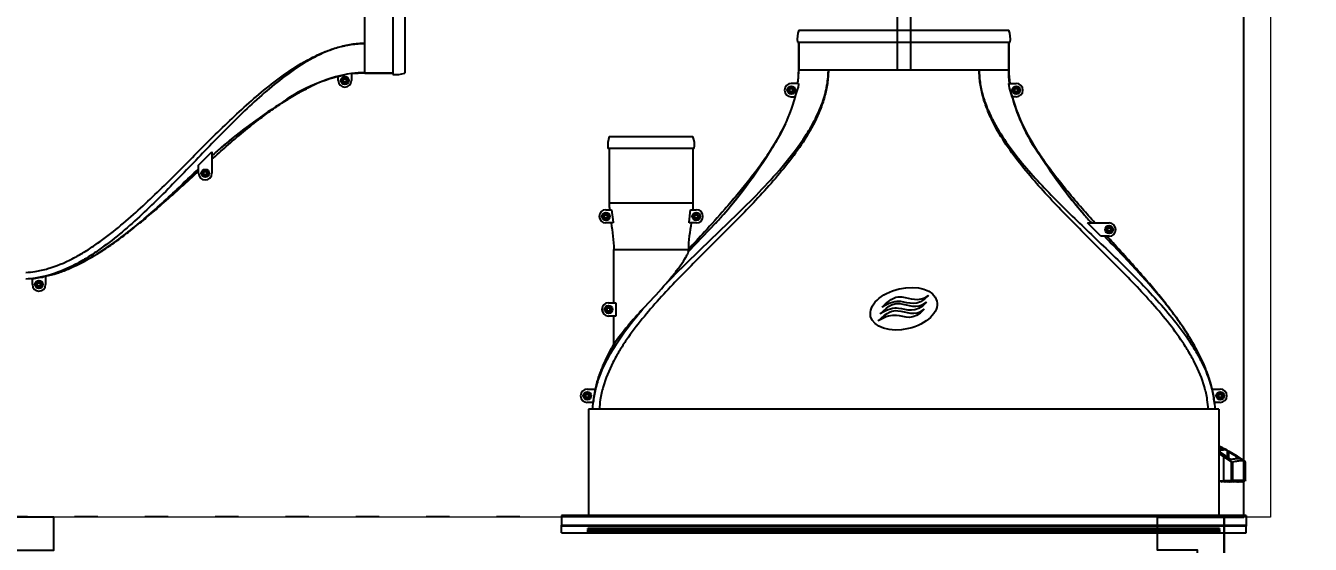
# Model space of a CAD drawing. Header units: centimetres. Extents: x 2648 to 12729, y 1890 to 6224.
# Drawn here: x 5326.4 to 5423, y 3924.2 to 3963.2 of the extents above; entities that cross this region are included whole.
import ezdxf

# ---------------------------------------------------------------- set-up
doc = ezdxf.new("R2010")
doc.units = ezdxf.units.CM
doc.linetypes.add('Style de ligne -18', pattern=[0.164042, 0.054681, -0.109361])
doc.linetypes.add('Style de ligne -5', pattern=[0.20828, 0.069425, -0.138855])
for name, color, linetype in [('B aménagement intérieur', 252, 'Continuous'), ('B Faux plafonds', 9, 'Continuous'), ('B Général', 252, 'Continuous'), ('C ANNOTATIONS-prestations', 252, 'Continuous'), ('D SURFACES-shab', 252, 'Continuous')]:
    doc.layers.add(name, color=color, linetype=linetype)
doc.layers.add('prlm-CHAUFF', color=4, linetype='Continuous', lineweight=25)
doc.styles.add('Eurostile', font='Eurosti.TTF')

# ---------------------------------------------------------------- blocks, each defined once
blk = doc.blocks.new('A 80.PP 80')
at = {"layer": 'B Général', "flags": 128}
blk.add_lwpolyline([(-43, 2.5), (-43, 85.5), (-39, 85.5), (-39, 2.5)], close=True, dxfattribs=at)
at = {"layer": 'B Général', "linetype": 'Style de ligne -18', "ltscale": 25.4, "flags": 128}
blk.add_lwpolyline([(46, 2.5), (45.273, 13.334), (43.104, 23.982), (39.53, 34.263), (34.612, 44), (28.435, 53.027), (21.104, 61.19), (12.745, 68.348), (3.5, 74.38), (-6.472, 79.182), (-17, 82.672), (-27.905, 84.79), (-39, 85.5)], dxfattribs=at)
at = {"layer": 'B Général', "linetype": 'Continuous', "flags": 128}
for points in [[(-45, 2.5), (-43, 2.5), (-43, 0), (-40, 0), (-40, -2.5), (-45, -2.5)], [(48, 2.5), (46, 2.5), (46, 0), (43, 0), (43, -2.5), (48, -2.5), (48, -2.5), (48, -2.5), (48, 1.786), (48, 1.786)]]:
    blk.add_lwpolyline(points, close=True, dxfattribs=at)
at = {"layer": 'C ANNOTATIONS-prestations', "insert": (-37.498, 32.5), "char_height": 5.8825, "attachment_point": 1, "rotation": 90, "line_spacing_factor": 0.894142, "style": 'Eurostile'}
blk.add_mtext('PP 83 x 204', dxfattribs=at)
blk = doc.blocks.new('A 80.Groupe-6-1')
at = {"layer": 'B aménagement intérieur', "linetype": 'Continuous'}
blk.add_line((5417.965, 3926.267), (5417.965, 4016.389), dxfattribs=at)
blk.add_line((5417.965, 3926.267), (5417.965, 4016.389), dxfattribs=at)
at = {"layer": 'B Général', "linetype": 'Continuous'}
for p, q in [((5416.484, 3926.267), (5417.965, 3926.267)), ((5416.484, 3926.267), (5417.965, 3926.267)), ((5416.484, 3921.267), (5416.484, 3926.267))]:
    blk.add_line(p, q, dxfattribs=at)
at = {"layer": 'D SURFACES-shab', "lineweight": 18, "flags": 128}
blk.add_lwpolyline([(5419.965, 4044.515), (5419.965, 3926.267), (5409.965, 3926.267), (5323.484, 3926.267), (5323.484, 4034.515), (5292.097, 4034.515), (5292.097, 4134.389), (5422.965, 4134.389), (5422.965, 4044.515)], close=True, dxfattribs=at)
at = {"layer": 'B aménagement intérieur', "xscale": -1, "rotation": 180}
blk.add_blockref('A 80.PP 80', (5368.484, 3923.767), dxfattribs=at)

msp = doc.modelspace()

# ---------------------------------------------------------------- linework, layer by layer
at = {"layer": 'B Faux plafonds', "linetype": 'Style de ligne -5', "ltscale": 25.4, "flags": 128}
msp.add_lwpolyline([(5422.965, 4016.389), (5422.965, 4134.389), (5290.888, 4134.389), (5290.888, 4034.515), (5323.484, 4034.515), (5323.484, 3926.318), (5417.965, 3926.318), (5417.965, 4016.389)], close=True, dxfattribs=at)
at = {"layer": 'prlm-CHAUFF', "ltscale": 50}
for p, q in [((5391.896, 4000.8), (5391.896, 3959.889)), ((5392.896, 3999.8), (5392.896, 3959.889)), ((5353.968, 3975.566), (5353.968, 3959.566)), ((5354.868, 3975.466), (5354.868, 3959.666)), ((5351.868, 3961.895), (5351.868, 3973.237)), ((5384.496, 3962.889), (5400.296, 3962.889)), ((5351.868, 3959.666), (5351.868, 3961.895)), ((5384.396, 3961.989), (5400.396, 3961.989)), ((5384.496, 3961.989), (5384.496, 3959.889)), ((5384.496, 3959.889), (5384.496, 3961.989)), ((5400.296, 3961.989), (5400.296, 3959.889)), ((5400.296, 3959.889), (5400.296, 3961.989)), ((5349.868, 3959.408), (5350.548, 3959.612)), ((5350.548, 3959.612), (5350.868, 3959.662)), ((5350.868, 3959.662), (5350.868, 3959.108)), ((5353.968, 3959.666), (5351.868, 3959.666)), ((5351.868, 3959.666), (5353.968, 3959.666)), ((5386.725, 3959.889), (5384.496, 3959.889)), ((5398.067, 3959.889), (5386.725, 3959.889)), ((5400.296, 3959.889), (5398.067, 3959.889)), ((5349.868, 3959.108), (5349.868, 3959.408)), ((5350.212, 3959.058), (5350.212, 3959.158)), ((5350.212, 3959.158), (5350.318, 3959.158)), ((5350.318, 3959.058), (5350.212, 3959.058)), ((5350.318, 3959.265), (5350.418, 3959.265)), ((5350.318, 3959.158), (5350.318, 3959.265)), ((5350.318, 3958.952), (5350.318, 3959.058)), ((5350.418, 3958.952), (5350.318, 3958.952)), ((5350.418, 3959.265), (5350.418, 3959.158)), ((5350.418, 3959.158), (5350.525, 3959.158)), ((5350.418, 3959.058), (5350.418, 3958.952)), ((5350.525, 3959.058), (5350.418, 3959.058)), ((5350.525, 3959.158), (5350.525, 3959.058)), ((5383.888, 3958.545), (5383.988, 3958.545)), ((5383.888, 3958.439), (5383.888, 3958.545)), ((5384.492, 3958.889), (5383.938, 3958.889)), ((5383.988, 3958.545), (5383.988, 3958.439)), ((5384.238, 3957.889), (5384.442, 3958.569)), ((5384.492, 3958.889), (5384.442, 3958.569)), ((5400.35, 3958.569), (5400.301, 3958.889)), ((5400.301, 3958.889), (5400.854, 3958.889)), ((5400.554, 3957.889), (5400.35, 3958.569)), ((5400.804, 3958.545), (5400.904, 3958.545)), ((5400.804, 3958.439), (5400.804, 3958.545)), ((5400.904, 3958.545), (5400.904, 3958.439)), ((5346.848, 3958.161), (5346.848, 3958.186)), ((5347.387, 3958.449), (5347.387, 3958.479)), ((5383.782, 3958.339), (5383.782, 3958.439)), ((5383.782, 3958.439), (5383.888, 3958.439)), ((5383.888, 3958.339), (5383.782, 3958.339)), ((5383.888, 3958.233), (5383.888, 3958.339)), ((5383.988, 3958.233), (5383.888, 3958.233)), ((5383.938, 3957.889), (5384.238, 3957.889)), ((5383.988, 3958.439), (5384.095, 3958.439)), ((5384.095, 3958.339), (5383.988, 3958.339)), ((5383.988, 3958.339), (5383.988, 3958.233)), ((5384.095, 3958.439), (5384.095, 3958.339)), ((5400.854, 3957.889), (5400.554, 3957.889)), ((5400.698, 3958.339), (5400.698, 3958.439)), ((5400.698, 3958.439), (5400.804, 3958.439)), ((5400.804, 3958.339), (5400.698, 3958.339)), ((5400.804, 3958.233), (5400.804, 3958.339)), ((5400.904, 3958.233), (5400.804, 3958.233)), ((5400.904, 3958.439), (5401.011, 3958.439)), ((5401.011, 3958.339), (5400.904, 3958.339)), ((5400.904, 3958.339), (5400.904, 3958.233)), ((5401.011, 3958.439), (5401.011, 3958.339)), ((5370.246, 3954.889), (5376.546, 3954.889)), ((5382.991, 3954.868), (5382.991, 3954.868)), ((5401.514, 3955.407), (5401.483, 3955.407)), ((5401.802, 3954.868), (5401.777, 3954.868)), ((5339.368, 3952.74), (5340.368, 3953.741)), ((5340.368, 3953.741), (5340.368, 3952.126)), ((5376.646, 3953.989), (5370.146, 3953.989)), ((5370.246, 3953.989), (5370.246, 3949.889)), ((5370.246, 3953.989), (5370.246, 3949.889)), ((5376.546, 3953.989), (5376.546, 3949.889)), ((5376.546, 3953.989), (5376.546, 3949.889)), ((5339.368, 3952.126), (5339.368, 3952.74)), ((5339.712, 3952.076), (5339.712, 3952.176)), ((5339.712, 3952.176), (5339.818, 3952.176)), ((5339.818, 3952.076), (5339.712, 3952.076)), ((5339.818, 3952.282), (5339.918, 3952.282)), ((5339.818, 3952.176), (5339.818, 3952.282)), ((5339.818, 3951.969), (5339.818, 3952.076)), ((5339.918, 3951.969), (5339.818, 3951.969)), ((5339.918, 3952.282), (5339.918, 3952.176)), ((5339.918, 3952.176), (5340.025, 3952.176)), ((5340.025, 3952.076), (5339.918, 3952.076)), ((5339.918, 3952.076), (5339.918, 3951.969)), ((5340.025, 3952.176), (5340.025, 3952.076)), ((5376.546, 3949.889), (5370.246, 3949.889)), ((5369.84, 3948.939), (5369.946, 3948.939)), ((5369.84, 3948.839), (5369.84, 3948.939)), ((5369.946, 3949.045), (5370.046, 3949.045)), ((5369.946, 3948.939), (5369.946, 3949.045)), ((5369.996, 3949.389), (5370.43, 3949.389)), ((5370.046, 3949.045), (5370.046, 3948.939)), ((5370.046, 3948.939), (5370.153, 3948.939)), ((5370.153, 3948.939), (5370.153, 3948.839)), ((5370.43, 3949.389), (5370.546, 3948.444)), ((5376.246, 3948.444), (5376.363, 3949.389)), ((5376.363, 3949.389), (5376.796, 3949.389)), ((5376.64, 3948.839), (5376.64, 3948.939)), ((5376.64, 3948.939), (5376.746, 3948.939)), ((5376.746, 3949.045), (5376.846, 3949.045)), ((5376.746, 3948.939), (5376.746, 3949.045)), ((5376.846, 3949.045), (5376.846, 3948.939)), ((5376.846, 3948.939), (5376.953, 3948.939)), ((5376.953, 3948.939), (5376.953, 3948.839)), ((5369.946, 3948.839), (5369.84, 3948.839)), ((5369.946, 3948.733), (5369.946, 3948.839)), ((5370.046, 3948.733), (5369.946, 3948.733)), ((5370.546, 3948.389), (5369.996, 3948.389)), ((5370.153, 3948.839), (5370.046, 3948.839)), ((5370.046, 3948.839), (5370.046, 3948.733)), ((5370.546, 3948.444), (5370.546, 3948.389)), ((5376.196, 3946.232), (5378.266, 3948.389)), ((5378.266, 3948.389), (5376.196, 3946.232)), ((5376.246, 3948.389), (5376.246, 3948.444)), ((5376.796, 3948.389), (5376.246, 3948.389)), ((5376.746, 3948.839), (5376.64, 3948.839)), ((5376.746, 3948.733), (5376.746, 3948.839)), ((5376.846, 3948.733), (5376.746, 3948.733)), ((5376.846, 3948.839), (5376.846, 3948.733)), ((5376.953, 3948.839), (5376.846, 3948.839)), ((5407.223, 3947.389), (5406.221, 3948.389)), ((5406.221, 3948.389), (5407.837, 3948.389)), ((5407.681, 3947.839), (5407.681, 3947.939)), ((5407.681, 3947.939), (5407.787, 3947.939)), ((5407.787, 3948.045), (5407.887, 3948.045)), ((5407.787, 3947.939), (5407.787, 3948.045)), ((5407.887, 3948.045), (5407.887, 3947.939)), ((5407.887, 3947.939), (5407.993, 3947.939)), ((5407.993, 3947.939), (5407.993, 3947.839)), ((5407.837, 3947.389), (5407.223, 3947.389)), ((5407.787, 3947.839), (5407.681, 3947.839)), ((5407.787, 3947.733), (5407.787, 3947.839)), ((5407.887, 3947.733), (5407.787, 3947.733)), ((5407.887, 3947.839), (5407.887, 3947.733)), ((5407.993, 3947.839), (5407.887, 3947.839)), ((5370.596, 3946.389), (5376.196, 3946.389)), ((5370.596, 3942.389), (5370.596, 3946.389)), ((5370.596, 3942.389), (5370.596, 3946.389)), ((5376.196, 3946.232), (5376.196, 3946.389)), ((5376.196, 3946.232), (5376.196, 3946.389)), ((5326.785, 3944.204), (5326.868, 3944.209)), ((5326.868, 3943.766), (5326.868, 3944.209)), ((5327.868, 3944.379), (5327.868, 3943.766)), ((5327.212, 3943.716), (5327.212, 3943.816)), ((5327.212, 3943.816), (5327.318, 3943.816)), ((5327.318, 3943.716), (5327.212, 3943.716)), ((5327.318, 3943.923), (5327.418, 3943.923)), ((5327.318, 3943.816), (5327.318, 3943.923)), ((5327.318, 3943.61), (5327.318, 3943.716)), ((5327.418, 3943.61), (5327.318, 3943.61)), ((5327.418, 3943.923), (5327.418, 3943.816)), ((5327.418, 3943.816), (5327.525, 3943.816)), ((5327.525, 3943.716), (5327.418, 3943.716)), ((5327.418, 3943.716), (5327.418, 3943.61)), ((5327.525, 3943.816), (5327.525, 3943.716)), ((5370.196, 3942.389), (5370.746, 3942.389)), ((5370.746, 3942.389), (5370.746, 3941.389)), ((5370.04, 3941.839), (5370.04, 3941.939)), ((5370.04, 3941.939), (5370.146, 3941.939)), ((5370.146, 3941.839), (5370.04, 3941.839)), ((5370.146, 3942.045), (5370.246, 3942.045)), ((5370.146, 3941.939), (5370.146, 3942.045)), ((5370.146, 3941.733), (5370.146, 3941.839)), ((5370.246, 3941.733), (5370.146, 3941.733)), ((5370.746, 3941.389), (5370.196, 3941.389)), ((5370.246, 3942.045), (5370.246, 3941.939)), ((5370.246, 3941.939), (5370.353, 3941.939)), ((5370.246, 3941.839), (5370.246, 3941.733)), ((5370.353, 3941.839), (5370.246, 3941.839)), ((5370.353, 3941.939), (5370.353, 3941.839)), ((5370.596, 3939.267), (5370.596, 3941.389)), ((5370.596, 3939.267), (5370.596, 3941.389)), ((5368.44, 3935.339), (5368.44, 3935.439)), ((5368.44, 3935.439), (5368.546, 3935.439)), ((5368.546, 3935.339), (5368.44, 3935.339)), ((5368.546, 3935.545), (5368.646, 3935.545)), ((5368.546, 3935.439), (5368.546, 3935.545)), ((5368.546, 3935.233), (5368.546, 3935.339)), ((5368.596, 3935.889), (5369.209, 3935.889)), ((5368.646, 3935.545), (5368.646, 3935.439)), ((5368.646, 3935.439), (5368.753, 3935.439)), ((5368.646, 3935.339), (5368.646, 3935.233)), ((5368.753, 3935.339), (5368.646, 3935.339)), ((5368.753, 3935.439), (5368.753, 3935.339)), ((5415.583, 3935.889), (5416.196, 3935.889)), ((5416.04, 3935.339), (5416.04, 3935.439)), ((5416.04, 3935.439), (5416.146, 3935.439)), ((5416.146, 3935.339), (5416.04, 3935.339)), ((5416.146, 3935.545), (5416.246, 3935.545)), ((5416.146, 3935.439), (5416.146, 3935.545)), ((5416.146, 3935.233), (5416.146, 3935.339)), ((5416.246, 3935.545), (5416.246, 3935.439)), ((5416.246, 3935.439), (5416.353, 3935.439)), ((5416.246, 3935.339), (5416.246, 3935.233)), ((5416.353, 3935.339), (5416.246, 3935.339)), ((5416.353, 3935.439), (5416.353, 3935.339)), ((5368.646, 3935.233), (5368.546, 3935.233)), ((5369.039, 3934.889), (5368.596, 3934.889)), ((5416.096, 3934.389), (5368.696, 3934.389)), ((5368.696, 3934.389), (5368.696, 3926.389)), ((5369.034, 3934.805), (5369.039, 3934.889)), ((5416.196, 3934.889), (5415.753, 3934.889)), ((5415.758, 3934.805), (5415.754, 3934.889)), ((5416.096, 3934.389), (5416.096, 3926.389)), ((5416.246, 3935.233), (5416.146, 3935.233)), ((5416.579, 3930.86), (5416.096, 3931.196)), ((5416.46, 3930.805), (5416.096, 3931.05)), ((5416.46, 3928.989), (5416.46, 3930.805)), ((5417.035, 3930.43), (5416.46, 3930.805)), ((5416.595, 3930.849), (5416.579, 3930.86)), ((5416.933, 3930.631), (5416.595, 3930.849)), ((5416.75, 3931.243), (5416.728, 3931.282)), ((5416.75, 3930.749), (5416.75, 3931.244)), ((5416.75, 3931.243), (5416.752, 3931.239)), ((5416.805, 3931.179), (5416.83, 3931.218)), ((5416.805, 3931.179), (5416.805, 3930.714)), ((5417.405, 3930.823), (5416.805, 3931.179)), ((5416.83, 3931.218), (5417.436, 3930.86)), ((5417.436, 3930.86), (5417.405, 3930.823)), ((5417.405, 3930.641), (5417.405, 3930.824)), ((5417.414, 3930.812), (5417.405, 3930.823)), ((5417.453, 3930.849), (5417.414, 3930.812)), ((5417.414, 3930.812), (5417.414, 3930.641)), ((5417.677, 3930.642), (5417.414, 3930.812)), ((5417.436, 3930.86), (5417.453, 3930.849)), ((5417.453, 3930.849), (5417.791, 3930.631)), ((5417.035, 3930.43), (5417.112, 3930.402)), ((5417.035, 3928.991), (5417.035, 3930.43)), ((5417.112, 3930.402), (5417.112, 3929.039)), ((5418.104, 3929.039), (5418.104, 3930.402)), ((5416.096, 3928.989), (5416.46, 3928.989)), ((5416.096, 3928.954), (5416.131, 3928.989)), ((5416.191, 3928.989), (5416.281, 3928.899)), ((5416.281, 3928.899), (5416.371, 3928.989)), ((5416.434, 3928.989), (5416.524, 3928.899)), ((5417.033, 3928.989), (5416.46, 3928.989)), ((5416.524, 3928.899), (5416.614, 3928.989)), ((5416.578, 3928.952), (5416.631, 3928.899)), ((5416.631, 3928.899), (5416.697, 3928.965)), ((5416.673, 3928.989), (5416.763, 3928.899)), ((5416.763, 3928.899), (5416.853, 3928.989)), ((5416.821, 3928.957), (5416.879, 3928.899)), ((5416.879, 3928.899), (5416.952, 3928.972)), ((5416.936, 3928.989), (5417.026, 3928.899)), ((5417.026, 3928.899), (5417.116, 3928.989)), ((5417.033, 3928.989), (5417.035, 3928.991)), ((5418.059, 3928.989), (5417.033, 3928.989)), ((5417.112, 3929.039), (5417.035, 3928.991)), ((5417.095, 3928.968), (5417.165, 3928.899)), ((5417.112, 3929.039), (5418.104, 3929.039)), ((5417.123, 3928.989), (5417.213, 3928.899)), ((5417.165, 3928.899), (5417.189, 3928.923)), ((5417.213, 3928.899), (5417.303, 3928.989)), ((5417.296, 3928.982), (5417.379, 3928.899)), ((5417.379, 3928.899), (5417.469, 3928.989)), ((5417.413, 3928.933), (5417.448, 3928.899)), ((5417.448, 3928.899), (5417.486, 3928.937)), ((5417.452, 3928.972), (5417.525, 3928.899)), ((5417.525, 3928.899), (5417.615, 3928.989)), ((5417.588, 3928.962), (5417.65, 3928.899)), ((5417.65, 3928.899), (5417.74, 3928.989)), ((5417.668, 3928.917), (5417.686, 3928.899)), ((5417.686, 3928.899), (5417.721, 3928.934)), ((5417.703, 3928.952), (5417.756, 3928.899)), ((5417.756, 3928.899), (5417.846, 3928.989)), ((5417.798, 3928.942), (5417.841, 3928.899)), ((5417.841, 3928.899), (5417.931, 3928.989)), ((5417.873, 3928.931), (5417.906, 3928.899)), ((5417.906, 3928.899), (5417.996, 3928.989)), ((5417.927, 3928.921), (5417.949, 3928.899)), ((5417.949, 3928.899), (5418.039, 3928.989)), ((5418.061, 3928.991), (5418.059, 3928.989)), ((5418.104, 3929.039), (5418.061, 3928.991)), ((5366.646, 3926.389), (5366.646, 3925.657)), ((5418.146, 3926.389), (5366.646, 3926.389)), ((5418.146, 3926.389), (5418.146, 3925.657)), ((5366.646, 3925.579), (5366.646, 3925.657)), ((5366.646, 3925.657), (5418.146, 3925.657)), ((5366.646, 3925.089), (5366.646, 3925.579)), ((5418.146, 3925.579), (5366.646, 3925.579)), ((5366.646, 3925.089), (5418.146, 3925.089)), ((5416.146, 3925.394), (5368.646, 3925.394)), ((5368.646, 3925.327), (5368.646, 3925.394)), ((5368.846, 3925.394), (5368.646, 3925.327)), ((5368.646, 3925.327), (5416.146, 3925.327)), ((5416.146, 3925.28), (5368.646, 3925.28)), ((5368.646, 3925.228), (5368.646, 3925.28)), ((5368.802, 3925.28), (5368.646, 3925.228)), ((5368.646, 3925.228), (5416.146, 3925.228)), ((5416.146, 3925.192), (5368.646, 3925.192)), ((5368.646, 3925.155), (5368.646, 3925.192)), ((5368.757, 3925.192), (5368.646, 3925.155)), ((5368.646, 3925.155), (5416.146, 3925.155)), ((5416.146, 3925.131), (5368.646, 3925.131)), ((5368.646, 3925.109), (5368.646, 3925.131)), ((5368.713, 3925.131), (5368.646, 3925.109)), ((5368.646, 3925.109), (5416.146, 3925.109)), ((5416.146, 3925.097), (5368.646, 3925.097)), ((5368.646, 3925.09), (5368.646, 3925.097)), ((5368.668, 3925.097), (5368.646, 3925.09)), ((5368.646, 3925.09), (5416.146, 3925.09)), ((5416.146, 3925.327), (5415.946, 3925.394)), ((5416.146, 3925.228), (5415.991, 3925.28)), ((5416.146, 3925.155), (5416.035, 3925.192)), ((5416.146, 3925.109), (5416.08, 3925.131)), ((5416.146, 3925.09), (5416.124, 3925.097)), ((5416.146, 3925.394), (5416.146, 3925.327)), ((5416.146, 3925.28), (5416.146, 3925.228)), ((5416.146, 3925.192), (5416.146, 3925.155)), ((5416.146, 3925.131), (5416.146, 3925.109)), ((5416.146, 3925.097), (5416.146, 3925.09)), ((5418.146, 3925.657), (5418.146, 3925.579)), ((5418.146, 3925.089), (5418.146, 3925.579))]:
    msp.add_line(p, q, dxfattribs=at)
for centre, radius in [((5350.368, 3959.108), 0.3), ((5350.368, 3959.108), 0.25), ((5383.938, 3958.389), 0.3), ((5383.938, 3958.389), 0.25), ((5400.854, 3958.389), 0.3), ((5400.854, 3958.389), 0.25), ((5339.868, 3952.126), 0.3), ((5339.868, 3952.126), 0.25), ((5369.996, 3948.889), 0.3), ((5369.996, 3948.889), 0.25), ((5376.796, 3948.889), 0.3), ((5376.796, 3948.889), 0.25), ((5407.837, 3947.889), 0.3), ((5407.837, 3947.889), 0.25), ((5327.368, 3943.766), 0.3), ((5327.368, 3943.766), 0.25), ((5370.196, 3941.889), 0.3), ((5370.196, 3941.889), 0.25), ((5368.596, 3935.389), 0.3), ((5368.596, 3935.389), 0.25), ((5416.196, 3935.389), 0.3), ((5416.196, 3935.389), 0.25)]:
    msp.add_circle(centre, radius, dxfattribs=at)
for centre, radius, start, end in [((5386.382, 3962.224), 2, 160.5755, 186.74412), ((5386.382, 3962.224), 2, 160.57549, 186.74413), ((5398.41, 3962.224), 2, 353.25588, 19.4245), ((5398.41, 3962.224), 2, 353.25587, 19.42451), ((5353.349, 3946.462), 13.428, 102.99541, 126.08235), ((5351.876, 3951.898), 7.768, 90.05773, 97.45436), ((5351.878, 3951.844), 7.822, 90.07356, 97.42371), ((5351.858, 3952.455), 7.248, 89.9215, 97.83817), ((5354.203, 3961.553), 2, 263.25588, 289.4245), ((5354.203, 3961.553), 2, 263.25587, 289.42451), ((5376.728, 3959.897), 7.768, 352.54564, 359.94227), ((5376.674, 3959.899), 7.822, 352.57629, 359.92645), ((5377.328, 3959.874), 7.169, 353.90527, 0.11567), ((5407.508, 3959.879), 7.248, 179.9215, 187.83817), ((5408.065, 3959.897), 7.768, 180.05773, 187.45436), ((5408.119, 3959.899), 7.822, 180.07356, 187.42371), ((5352.693, 3948.411), 11.354, 104.41062, 117.86258), ((5350.368, 3959.108), 0.5, 180, 0), ((5383.938, 3958.389), 0.5, 90, 270), ((5377.328, 3959.874), 7.169, 352.09231, 353.54484), ((5400.854, 3958.389), 0.5, 270, 90), ((5366.431, 3924.432), 39.001, 120.13992, 130.61135), ((5356.536, 3940.648), 20.014, 117.2018, 118.95181), ((5372.881, 3960.859), 11.739, 332.3321, 345.44097), ((5373.241, 3960.714), 11.354, 332.13741, 345.69294), ((5413.501, 3961.37), 13.428, 192.99541, 216.08235), ((5411.552, 3960.714), 11.354, 194.41062, 207.86258), ((5366.431, 3924.432), 39.002, 122.5506, 130.61129), ((5372.132, 3954.224), 2, 160.5755, 186.74412), ((5372.132, 3954.224), 2, 160.5755, 186.74412), ((5374.66, 3954.224), 2, 353.25588, 19.4245), ((5374.66, 3954.224), 2, 353.25588, 19.4245), ((5349.262, 3974.452), 39.002, 319.38871, 329.85996), ((5349.262, 3974.451), 39.001, 319.38866, 329.86009), ((5365.478, 3964.556), 20.014, 331.04826, 332.79827), ((5365.478, 3964.556), 20.014, 331.04819, 332.79819), ((5419.314, 3964.556), 20.014, 207.2018, 208.95181), ((5435.53, 3974.451), 39.001, 210.13992, 220.61135), ((5348.47, 3945.055), 11.657, 129.57553, 134.02992), ((5348.695, 3944.804), 11.994, 129.6381, 133.96738), ((5435.531, 3974.452), 39.002, 212.5506, 220.61129), ((5339.868, 3952.126), 0.5, 180, 0), ((5369.996, 3948.889), 0.5, 90, 270), ((5376.796, 3948.889), 0.5, 270, 90), ((5369.885, 3956.491), 11.657, 315.97007, 320.42447), ((5369.634, 3956.715), 11.994, 316.03261, 320.36189), ((5414.908, 3956.491), 11.657, 219.57553, 224.02992), ((5415.159, 3956.715), 11.994, 219.6381, 223.96738), ((5407.837, 3947.889), 0.5, 270, 90), ((5327.368, 3943.766), 0.5, 180, 0), ((5347.653, 3966.436), 35.103, 315.71113, 319.52651), ((5370.196, 3941.889), 0.5, 90, 270), ((5389.913, 3925.615), 23.654, 136.40993, 144.75012), ((5380.983, 3933.029), 12.115, 163.72632, 166.38523), ((5368.596, 3935.389), 0.5, 90, 270), ((5416.196, 3935.389), 0.5, 270, 90), ((5410.037, 3919.157), 13.847, 61.91822, 64.05151), ((5410.159, 3919.506), 13.432, 62.11504, 63.76315), ((5410.683, 3920.352), 12.5, 61.31767, 61.5903), ((5417.15, 3931.843), 0.703, 233.033, 242.93247), ((5417.119, 3931.498), 0.448, 214.67133, 225.49816), ((5418.28, 3931.308), 0.836, 234.1326, 239.24253), ((5410.683, 3920.352), 12.5, 53.74938, 55.06371)]:
    msp.add_arc(centre, radius, start, end, dxfattribs=at)
msp.add_ellipse((5392.396, 3941.937), major_axis=(2.491, 0.574), ratio=0.600775, dxfattribs=at)
for points, knots in [([(5351.868, 3961.895), (5351.697, 3961.894), (5351.525, 3961.888), (5351.183, 3961.861), (5351.012, 3961.841), (5350.503, 3961.761), (5350.169, 3961.683), (5349.511, 3961.487), (5349.19, 3961.369), (5348.561, 3961.101), (5348.251, 3960.95), (5347.353, 3960.468), (5346.79, 3960.106), (5345.706, 3959.333), (5345.186, 3958.921), (5343.665, 3957.639), (5342.706, 3956.722), (5340.824, 3954.843), (5339.904, 3953.88), (5338.06, 3951.959), (5337.136, 3950.999), (5335.237, 3949.134), (5334.266, 3948.229), (5332.724, 3946.976), (5332.196, 3946.576), (5331.37, 3946.015), (5331.09, 3945.836), (5330.515, 3945.493), (5330.219, 3945.329), (5329.319, 3944.877), (5328.703, 3944.627), (5327.743, 3944.361), (5327.416, 3944.29), (5326.848, 3944.207), (5326.609, 3944.184), (5326.369, 3944.173)], [0, 0, 0, 0, 0.015625, 0.015625, 0.03125, 0.03125, 0.0625, 0.0625, 0.09375, 0.09375, 0.125, 0.125, 0.1875, 0.1875, 0.25, 0.25, 0.375, 0.375, 0.5, 0.5, 0.625, 0.625, 0.75, 0.75, 0.8125, 0.8125, 0.84375, 0.84375, 0.875, 0.875, 0.9375, 0.9375, 0.96875, 0.96875, 0.9908046, 0.9908046, 0.9908046, 0.9908046]), ([(5326.369, 3944.674), (5326.605, 3944.685), (5326.841, 3944.709), (5327.403, 3944.794), (5327.725, 3944.867), (5328.674, 3945.14), (5329.282, 3945.395), (5330.171, 3945.85), (5330.462, 3946.014), (5331.029, 3946.356), (5331.305, 3946.536), (5332.12, 3947.093), (5332.643, 3947.489), (5334.173, 3948.728), (5335.142, 3949.618), (5337.041, 3951.445), (5337.97, 3952.382), (5339.829, 3954.25), (5340.76, 3955.184), (5342.665, 3956.996), (5343.639, 3957.876), (5345.18, 3959.099), (5345.707, 3959.49), (5346.802, 3960.223), (5347.37, 3960.565), (5348.272, 3961.017), (5348.582, 3961.157), (5349.211, 3961.407), (5349.532, 3961.517), (5350.186, 3961.7), (5350.518, 3961.772), (5351.023, 3961.845), (5351.192, 3961.864), (5351.53, 3961.889), (5351.7, 3961.894), (5351.868, 3961.895)], [0.0092808, 0.0092808, 0.0092808, 0.0092808, 0.03125, 0.03125, 0.0625, 0.0625, 0.125, 0.125, 0.15625, 0.15625, 0.1875, 0.1875, 0.25, 0.25, 0.375, 0.375, 0.5, 0.5, 0.625, 0.625, 0.75, 0.75, 0.8125, 0.8125, 0.875, 0.875, 0.90625, 0.90625, 0.9375, 0.9375, 0.96875, 0.96875, 0.984375, 0.984375, 1, 1, 1, 1]), ([(5386.725, 3959.889), (5386.724, 3959.719), (5386.719, 3959.549), (5386.694, 3959.21), (5386.675, 3959.041), (5386.601, 3958.537), (5386.529, 3958.205), (5386.347, 3957.551), (5386.237, 3957.23), (5385.987, 3956.601), (5385.846, 3956.291), (5385.394, 3955.39), (5385.052, 3954.822), (5384.32, 3953.726), (5383.928, 3953.199), (5382.705, 3951.659), (5381.825, 3950.685), (5380.013, 3948.78), (5379.08, 3947.849), (5377.211, 3945.99), (5376.274, 3945.061), (5374.448, 3943.162), (5373.558, 3942.193), (5372.319, 3940.663), (5371.922, 3940.14), (5371.365, 3939.326), (5371.186, 3939.049), (5370.844, 3938.483), (5370.68, 3938.192), (5370.224, 3937.303), (5369.97, 3936.694), (5369.697, 3935.745), (5369.624, 3935.423), (5369.538, 3934.862), (5369.515, 3934.626), (5369.503, 3934.389)], [0, 0, 0, 0, 0.015625, 0.015625, 0.03125, 0.03125, 0.0625, 0.0625, 0.09375, 0.09375, 0.125, 0.125, 0.1875, 0.1875, 0.25, 0.25, 0.375, 0.375, 0.5, 0.5, 0.625, 0.625, 0.75, 0.75, 0.8125, 0.8125, 0.84375, 0.84375, 0.875, 0.875, 0.9375, 0.9375, 0.96875, 0.96875, 0.9907189, 0.9907189, 0.9907189, 0.9907189]), ([(5374.356, 3943.65), (5375.551, 3944.897), (5376.802, 3946.094), (5379.298, 3948.489), (5380.546, 3949.686), (5382.328, 3951.559), (5382.907, 3952.197), (5384.008, 3953.521), (5384.531, 3954.207), (5385.241, 3955.301), (5385.464, 3955.677), (5385.875, 3956.459), (5386.062, 3956.866), (5386.375, 3957.697), (5386.503, 3958.125), (5386.634, 3958.781), (5386.668, 3959.001), (5386.702, 3959.334), (5386.711, 3959.445), (5386.722, 3959.668), (5386.724, 3959.779), (5386.725, 3959.889)], [0, 0, 0, 0, 0.25, 0.25, 0.5, 0.5, 0.625, 0.625, 0.75, 0.75, 0.8125, 0.8125, 0.875, 0.875, 0.9375, 0.9375, 0.96875, 0.96875, 0.984375, 0.984375, 1, 1, 1, 1]), ([(5398.067, 3959.889), (5398.069, 3959.717), (5398.074, 3959.545), (5398.102, 3959.203), (5398.122, 3959.033), (5398.202, 3958.524), (5398.279, 3958.189), (5398.476, 3957.532), (5398.594, 3957.211), (5398.862, 3956.581), (5399.013, 3956.272), (5399.495, 3955.374), (5399.857, 3954.811), (5400.63, 3953.727), (5401.042, 3953.206), (5402.324, 3951.686), (5403.241, 3950.726), (5405.12, 3948.845), (5406.083, 3947.925), (5408.004, 3946.081), (5408.964, 3945.156), (5410.828, 3943.258), (5411.733, 3942.286), (5412.987, 3940.744), (5413.387, 3940.216), (5413.947, 3939.391), (5414.127, 3939.11), (5414.47, 3938.535), (5414.634, 3938.24), (5415.085, 3937.34), (5415.335, 3936.724), (5415.602, 3935.763), (5415.673, 3935.437), (5415.756, 3934.868), (5415.779, 3934.629), (5415.79, 3934.389)], [0, 0, 0, 0, 0.015625, 0.015625, 0.03125, 0.03125, 0.0625, 0.0625, 0.09375, 0.09375, 0.125, 0.125, 0.1875, 0.1875, 0.25, 0.25, 0.375, 0.375, 0.5, 0.5, 0.625, 0.625, 0.75, 0.75, 0.8125, 0.8125, 0.84375, 0.84375, 0.875, 0.875, 0.9375, 0.9375, 0.96875, 0.96875, 0.9908046, 0.9908046, 0.9908046, 0.9908046]), ([(5415.289, 3934.389), (5415.278, 3934.626), (5415.254, 3934.862), (5415.168, 3935.423), (5415.096, 3935.745), (5414.823, 3936.694), (5414.568, 3937.303), (5414.112, 3938.192), (5413.949, 3938.483), (5413.606, 3939.049), (5413.427, 3939.326), (5412.87, 3940.141), (5412.474, 3940.664), (5411.235, 3942.194), (5410.345, 3943.162), (5408.518, 3945.062), (5407.581, 3945.99), (5405.712, 3947.85), (5404.779, 3948.78), (5402.967, 3950.686), (5402.087, 3951.66), (5400.864, 3953.2), (5400.472, 3953.727), (5399.74, 3954.823), (5399.398, 3955.391), (5398.946, 3956.292), (5398.805, 3956.602), (5398.555, 3957.232), (5398.445, 3957.552), (5398.263, 3958.207), (5398.191, 3958.539), (5398.117, 3959.043), (5398.099, 3959.212), (5398.074, 3959.551), (5398.068, 3959.721), (5398.067, 3959.889)], [0.0092808, 0.0092808, 0.0092808, 0.0092808, 0.03125, 0.03125, 0.0625, 0.0625, 0.125, 0.125, 0.15625, 0.15625, 0.1875, 0.1875, 0.25, 0.25, 0.375, 0.375, 0.5, 0.5, 0.625, 0.625, 0.75, 0.75, 0.8125, 0.8125, 0.875, 0.875, 0.90625, 0.90625, 0.9375, 0.9375, 0.96875, 0.96875, 0.984375, 0.984375, 1, 1, 1, 1]), ([(5340.367, 3953.183), (5340.726, 3953.506), (5341.509, 3954.201), (5342.722, 3955.241), (5343.906, 3956.189), (5344.986, 3956.986), (5345.957, 3957.638), (5346.892, 3958.195), (5347.515, 3958.517), (5347.804, 3958.653)], [0.5730592, 0.5730592, 0.5730592, 0.5730592, 0.626259, 0.6884084, 0.7489718, 0.7930827, 0.8358988, 0.8773199, 0.9123747, 0.9123747, 0.9123747, 0.9123747]), ([(5383.494, 3955.848), (5383.336, 3955.511), (5382.965, 3954.8), (5382.319, 3953.743), (5381.567, 3952.656), (5380.741, 3951.573), (5379.858, 3950.493), (5378.746, 3949.202), (5377.534, 3947.85), (5376.589, 3946.821), (5376.194, 3946.385)], [0.1568082, 0.1568082, 0.1568082, 0.1568082, 0.2305418, 0.3149874, 0.4025619, 0.4929385, 0.5856877, 0.6803551, 0.8317746, 0.9509578, 0.9509578, 0.9509578, 0.9509578]), ([(5406.78, 3948.388), (5406.457, 3948.747), (5405.761, 3949.529), (5404.722, 3950.743), (5403.773, 3951.926), (5402.977, 3953.007), (5402.325, 3953.978), (5401.767, 3954.913), (5401.446, 3955.535), (5401.309, 3955.825)], [0.5730592, 0.5730592, 0.5730592, 0.5730592, 0.626259, 0.6884084, 0.7489718, 0.7930827, 0.8358988, 0.8773199, 0.9123747, 0.9123747, 0.9123747, 0.9123747]), ([(5327.868, 3944.376), (5328.156, 3944.442), (5328.442, 3944.522), (5329.007, 3944.707), (5329.288, 3944.812), (5330.112, 3945.156), (5330.64, 3945.422), (5331.667, 3946.005), (5332.166, 3946.323), (5333.141, 3946.997), (5333.619, 3947.353), (5335.018, 3948.454), (5335.91, 3949.234), (5337.658, 3950.833), (5338.514, 3951.653), (5339.368, 3952.475)], [0, 0, 0, 0, 0.0625, 0.0625, 0.125, 0.125, 0.25, 0.25, 0.375, 0.375, 0.5, 0.5, 0.75, 0.75, 1, 1, 1, 1]), ([(5331.914, 3946.166), (5332.078, 3946.269), (5332.571, 3946.588), (5333.385, 3947.16), (5334.355, 3947.9), (5335.325, 3948.69), (5336.406, 3949.613), (5337.59, 3950.664), (5338.61, 3951.591), (5339.204, 3952.13), (5339.368, 3952.279)], [0.1694223, 0.1694223, 0.1694223, 0.1694223, 0.1906001, 0.2339285, 0.2787061, 0.3247019, 0.3716424, 0.4351709, 0.4991397, 0.523565, 0.523565, 0.523565, 0.523565]), ([(5415.586, 3935.889), (5415.52, 3936.177), (5415.44, 3936.462), (5415.256, 3937.028), (5415.15, 3937.309), (5414.807, 3938.133), (5414.541, 3938.661), (5413.957, 3939.688), (5413.639, 3940.186), (5412.966, 3941.162), (5412.61, 3941.639), (5411.508, 3943.038), (5410.729, 3943.93), (5409.13, 3945.679), (5408.31, 3946.535), (5407.488, 3947.389)], [0, 0, 0, 0, 0.0625, 0.0625, 0.125, 0.125, 0.25, 0.25, 0.375, 0.375, 0.5, 0.5, 0.75, 0.75, 1, 1, 1, 1]), ([(5413.797, 3939.935), (5413.694, 3940.098), (5413.374, 3940.591), (5412.802, 3941.406), (5412.063, 3942.375), (5411.273, 3943.346), (5410.35, 3944.427), (5409.299, 3945.611), (5408.372, 3946.631), (5407.832, 3947.224), (5407.683, 3947.388)], [0.1694223, 0.1694223, 0.1694223, 0.1694223, 0.1906001, 0.2339285, 0.2787061, 0.3247019, 0.3716424, 0.4351709, 0.4991397, 0.523565, 0.523565, 0.523565, 0.523565]), ([(5374.356, 3943.65), (5374.587, 3943.914), (5374.812, 3944.179), (5375.226, 3944.69), (5375.417, 3944.939), (5375.759, 3945.417), (5375.906, 3945.639), (5376.072, 3945.923), (5376.116, 3946.007), (5376.179, 3946.145), (5376.196, 3946.2), (5376.196, 3946.232)], [0, 0, 0, 0, 0.25, 0.25, 0.5, 0.5, 0.75, 0.75, 0.875, 0.875, 1, 1, 1, 1]), ([(5390.771, 3942.061), (5391.494, 3942.779), (5391.869, 3942.874), (5392.258, 3942.833), (5392.87, 3942.768), (5393.516, 3942.365), (5394.251, 3942.941)], [0, 0, 0, 0, 0.389075, 0.389075, 0.389075, 1, 1, 1, 1]), ([(5369.003, 3934.389), (5369.015, 3934.666), (5369.044, 3934.942), (5369.147, 3935.581), (5369.233, 3935.94), (5369.555, 3936.997), (5369.855, 3937.674), (5370.57, 3938.987), (5370.975, 3939.605), (5371.84, 3940.795), (5372.301, 3941.367), (5372.781, 3941.924)], [0.0331631, 0.0331631, 0.0331631, 0.0331631, 0.125, 0.125, 0.25, 0.25, 0.5, 0.5, 0.75, 0.75, 1, 1, 1, 1]), ([(5390.46, 3941.016), (5391.183, 3941.735), (5391.558, 3941.83), (5391.947, 3941.789), (5392.559, 3941.724), (5393.205, 3941.321), (5393.94, 3941.897)], [0, 0, 0, 0, 0.389075, 0.389075, 0.389075, 1, 1, 1, 1]), ([(5369.206, 3935.889), (5369.274, 3936.186), (5369.357, 3936.479), (5369.501, 3936.916), (5369.552, 3937.061), (5369.661, 3937.35), (5369.718, 3937.492), (5369.896, 3937.916), (5370.025, 3938.192), (5370.299, 3938.736), (5370.444, 3939.003), (5370.596, 3939.267)], [0, 0, 0, 0, 0.25, 0.25, 0.375, 0.375, 0.5, 0.5, 0.75, 0.75, 1, 1, 1, 1]), ([(5370.596, 3939.267), (5370.435, 3938.988), (5370.282, 3938.704), (5369.995, 3938.129), (5369.861, 3937.837), (5369.616, 3937.241), (5369.504, 3936.938), (5369.385, 3936.559), (5369.364, 3936.489), (5369.344, 3936.419)], [0, 0, 0, 0, 0.25, 0.25, 0.5, 0.5, 0.75, 0.75, 0.8062429, 0.8062429, 0.8062429, 0.8062429]), ([(5416.633, 3931.345), (5416.63, 3931.346), (5416.623, 3931.35), (5416.612, 3931.354), (5416.6, 3931.359), (5416.587, 3931.363), (5416.573, 3931.367), (5416.558, 3931.37), (5416.542, 3931.372), (5416.526, 3931.374), (5416.509, 3931.376), (5416.491, 3931.377), (5416.472, 3931.378), (5416.447, 3931.378), (5416.415, 3931.378), (5416.373, 3931.375), (5416.329, 3931.371), (5416.283, 3931.366), (5416.233, 3931.358), (5416.181, 3931.349), (5416.136, 3931.34), (5416.107, 3931.335), (5416.098, 3931.333)], [0.1059402, 0.1059402, 0.1059402, 0.1059402, 0.1359504, 0.1694868, 0.202886, 0.2361704, 0.2693627, 0.3024859, 0.3355633, 0.3686184, 0.401675, 0.434757, 0.4678887, 0.5010941, 0.5629781, 0.6246926, 0.6863942, 0.7482374, 0.8103737, 0.8729511, 0.9361135, 0.9654522, 0.9654522, 0.9654522, 0.9654522]), ([(5416.75, 3931.244), (5416.748, 3931.246), (5416.744, 3931.251), (5416.736, 3931.258), (5416.727, 3931.265), (5416.718, 3931.271), (5416.708, 3931.277), (5416.697, 3931.283), (5416.685, 3931.288), (5416.672, 3931.292), (5416.659, 3931.296), (5416.645, 3931.3), (5416.63, 3931.303), (5416.614, 3931.305), (5416.597, 3931.307), (5416.58, 3931.309), (5416.562, 3931.31), (5416.543, 3931.311), (5416.518, 3931.311), (5416.485, 3931.311), (5416.442, 3931.308), (5416.397, 3931.304), (5416.349, 3931.298), (5416.298, 3931.291), (5416.244, 3931.281), (5416.186, 3931.27), (5416.138, 3931.26), (5416.108, 3931.254), (5416.099, 3931.251)], [0, 0, 0, 0, 0.0300773, 0.0600539, 0.0899314, 0.1197114, 0.1493956, 0.1789856, 0.2084831, 0.2378898, 0.2672073, 0.2964374, 0.3255817, 0.3546421, 0.3836203, 0.4125181, 0.4413372, 0.4700795, 0.4987468, 0.5532579, 0.6080368, 0.6630958, 0.7184471, 0.7741027, 0.8300742, 0.8863734, 0.9430116, 0.9677174, 0.9677174, 0.9677174, 0.9677174]), ([(5416.101, 3931.295), (5416.103, 3931.296), (5416.116, 3931.299), (5416.14, 3931.304), (5416.171, 3931.31), (5416.202, 3931.316), (5416.231, 3931.322), (5416.26, 3931.327), (5416.288, 3931.331), (5416.314, 3931.335), (5416.341, 3931.339), (5416.366, 3931.342), (5416.391, 3931.344), (5416.414, 3931.346), (5416.437, 3931.348), (5416.46, 3931.349), (5416.481, 3931.35), (5416.508, 3931.35), (5416.539, 3931.349), (5416.573, 3931.347), (5416.603, 3931.343), (5416.631, 3931.337), (5416.656, 3931.329), (5416.679, 3931.32), (5416.698, 3931.309), (5416.715, 3931.297), (5416.723, 3931.287), (5416.728, 3931.282)], [0.053874, 0.053874, 0.053874, 0.053874, 0.0607104, 0.0907643, 0.1206402, 0.1503557, 0.1799287, 0.2093776, 0.238721, 0.2679778, 0.2971672, 0.3263086, 0.3554219, 0.3845269, 0.4136437, 0.4427926, 0.4719939, 0.5012681, 0.5562327, 0.6110034, 0.6657154, 0.7205017, 0.7754929, 0.8308166, 0.8865967, 0.9429527, 1, 1, 1, 1]), ([(5417.045, 3930.591), (5417.043, 3930.591), (5417.04, 3930.59), (5417.035, 3930.59), (5417.029, 3930.59), (5417.023, 3930.591), (5417.016, 3930.593), (5417.009, 3930.594), (5417.001, 3930.597), (5416.988, 3930.601), (5416.972, 3930.608), (5416.951, 3930.619), (5416.939, 3930.627), (5416.933, 3930.631)], [0, 0, 0, 0, 0.061789, 0.122374, 0.182441, 0.242697, 0.303842, 0.366548, 0.43144, 0.49908, 0.668346, 0.832646, 1, 1, 1, 1]), ([(5417.843, 3930.598), (5417.84, 3930.6), (5417.833, 3930.604), (5417.822, 3930.611), (5417.81, 3930.616), (5417.797, 3930.621), (5417.783, 3930.626), (5417.769, 3930.631), (5417.753, 3930.635), (5417.737, 3930.638), (5417.719, 3930.641), (5417.701, 3930.644), (5417.682, 3930.646), (5417.662, 3930.648), (5417.641, 3930.65), (5417.619, 3930.651), (5417.597, 3930.651), (5417.566, 3930.652), (5417.527, 3930.651), (5417.477, 3930.649), (5417.425, 3930.645), (5417.369, 3930.64), (5417.311, 3930.633), (5417.249, 3930.625), (5417.184, 3930.615), (5417.116, 3930.604), (5417.069, 3930.595), (5417.045, 3930.591)], [0.0304712, 0.0304712, 0.0304712, 0.0304712, 0.0599457, 0.0897682, 0.1195016, 0.1491541, 0.1787343, 0.2082505, 0.2377114, 0.2671256, 0.2965018, 0.3258487, 0.355175, 0.3844897, 0.4138015, 0.4431194, 0.4724522, 0.5018089, 0.5568669, 0.611863, 0.6668562, 0.7219052, 0.7770682, 0.8324028, 0.8879658, 0.9438132, 1, 1, 1, 1]), ([(5418.104, 3930.402), (5418.084, 3930.431), (5418.048, 3930.453), (5417.944, 3930.481), (5417.876, 3930.489), (5417.751, 3930.489), (5417.704, 3930.487), (5417.605, 3930.48), (5417.552, 3930.474), (5417.381, 3930.453), (5417.253, 3930.431), (5417.112, 3930.402)], [0, 0, 0, 0, 0.25, 0.25, 0.5, 0.5, 0.625, 0.625, 0.75, 0.75, 1, 1, 1, 1])]:
    msp.add_open_spline(points, degree=3, knots=knots, dxfattribs=at)
for points in [[(5370.246, 3949.889), (5370.246, 3949.722), (5370.253, 3949.556), (5370.266, 3949.389)], [(5370.246, 3949.889), (5370.246, 3949.722), (5370.253, 3949.555), (5370.266, 3949.389)], [(5376.546, 3949.889), (5376.546, 3949.722), (5376.539, 3949.556), (5376.527, 3949.389)], [(5376.546, 3949.889), (5376.546, 3949.722), (5376.539, 3949.555), (5376.527, 3949.389)], [(5370.384, 3948.389), (5370.482, 3947.722), (5370.596, 3947.056), (5370.596, 3946.389)], [(5370.384, 3948.389), (5370.482, 3947.722), (5370.596, 3947.056), (5370.596, 3946.389)], [(5376.409, 3948.389), (5376.311, 3947.722), (5376.196, 3947.056), (5376.196, 3946.389)], [(5376.409, 3948.389), (5376.311, 3947.722), (5376.196, 3947.056), (5376.196, 3946.389)], [(5326.868, 3944.209), (5327.205, 3944.245), (5327.538, 3944.303), (5327.868, 3944.379)], [(5390.615, 3941.55), (5391.338, 3942.268), (5391.714, 3942.363), (5392.103, 3942.322)], [(5392.162, 3942.477), (5391.769, 3942.518), (5391.391, 3942.421), (5390.771, 3942.061)], [(5394.096, 3942.43), (5393.271, 3941.494), (5392.622, 3941.9), (5392.007, 3941.966)], [(5392.103, 3942.322), (5392.715, 3942.257), (5393.361, 3941.854), (5394.096, 3942.43)], [(5394.251, 3942.941), (5393.427, 3942.005), (5392.777, 3942.411), (5392.162, 3942.477)], [(5391.851, 3941.432), (5391.458, 3941.474), (5391.079, 3941.376), (5390.46, 3941.016)], [(5392.007, 3941.966), (5391.614, 3942.007), (5391.235, 3941.91), (5390.615, 3941.55)], [(5393.94, 3941.897), (5393.116, 3940.96), (5392.466, 3941.367), (5391.851, 3941.432)], [(5369.209, 3935.889), (5369.133, 3935.559), (5369.075, 3935.226), (5369.039, 3934.889)], [(5415.753, 3934.889), (5415.717, 3935.226), (5415.66, 3935.559), (5415.583, 3935.889)]]:
    msp.add_open_spline(points, degree=3, dxfattribs=at)

# ---------------------------------------------------------------- block references
at = {"layer": 'B aménagement intérieur'}
msp.add_blockref('A 80.Groupe-6-1', (0, 0), dxfattribs=at)

doc.saveas('drawing.dxf')
